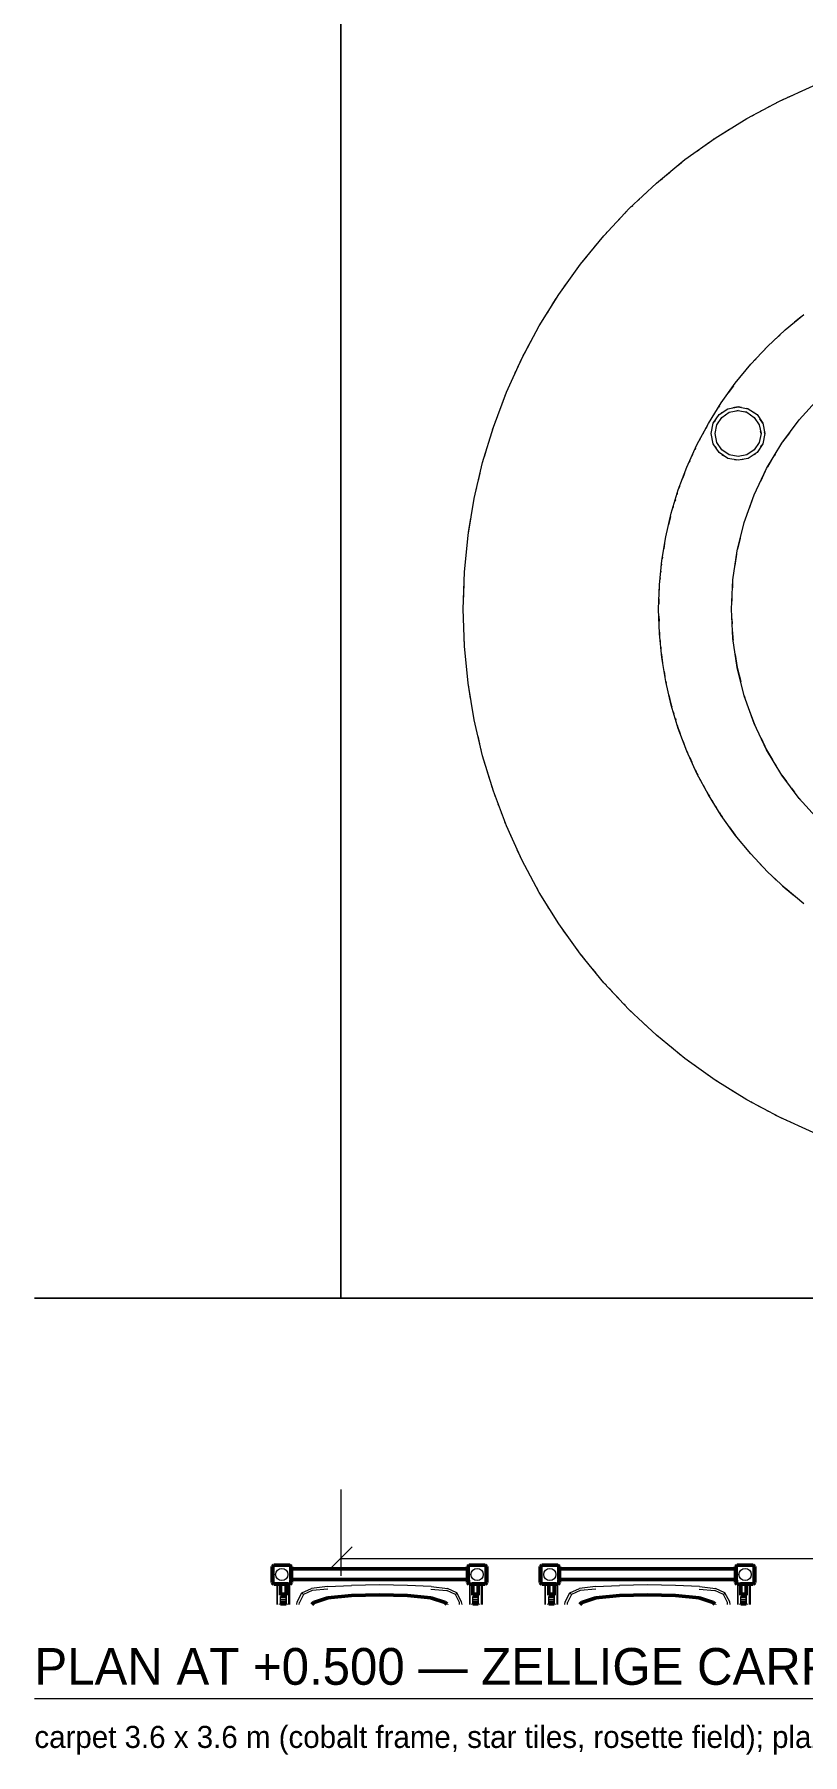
# Model space of a CAD drawing. Header units: metres. Extents: x 10 to 831, y 10 to 584.
# Drawn here: x 500 to 566.9, y 306.9 to 456.7 of the extents above; entities that cross this region are included whole.
import ezdxf

# ---------------------------------------------------------------- set-up
doc = ezdxf.new("R2010")
doc.units = ezdxf.units.M
for name, color, linetype, lineweight in [('CUT', 7, 'Continuous', 50), ('DIM', 1, 'Continuous', 13), ('TXT', 7, 'Continuous', 18), ('VIS', 8, 'Continuous', 13)]:
    doc.layers.add(name, color=color, linetype=linetype, lineweight=lineweight)

msp = doc.modelspace()

# ---------------------------------------------------------------- linework, layer by layer
at = {"layer": 'CUT'}
for p, q in [((520.7, 323.3), (520.83, 323.43)), ((520.7, 321.9), (520.7, 323.3)), ((520.83, 323.43), (522.23, 323.43)), ((522.23, 323.43), (522.37, 323.3)), ((522.37, 323.3), (522.37, 321.9)), ((522.37, 323), (522.47, 323.1)), ((522.37, 322.27), (522.37, 323)), ((522.47, 322.17), (522.37, 322.27)), ((522.47, 323.1), (537.6, 323.1)), ((537.6, 322.17), (522.47, 322.17)), ((537.6, 323.1), (537.7, 323)), ((537.7, 322.27), (537.6, 322.17)), ((537.7, 323.3), (537.83, 323.43)), ((537.7, 321.9), (537.7, 323.3)), ((537.7, 323), (537.7, 322.27)), ((537.83, 323.43), (539.23, 323.43)), ((539.23, 323.43), (539.37, 323.3)), ((539.37, 323.3), (539.37, 321.9)), ((544.03, 323.3), (544.17, 323.43)), ((544.03, 321.9), (544.03, 323.3)), ((544.17, 323.43), (545.57, 323.43)), ((545.57, 323.43), (545.7, 323.3)), ((545.7, 323.3), (545.7, 321.9)), ((545.7, 323), (545.8, 323.1)), ((545.7, 322.27), (545.7, 323)), ((545.8, 322.17), (545.7, 322.27)), ((545.8, 323.1), (560.93, 323.1)), ((560.93, 322.17), (545.8, 322.17)), ((560.93, 323.1), (561.03, 323)), ((561.03, 322.27), (560.93, 322.17)), ((561.03, 323.3), (561.17, 323.43)), ((561.03, 321.9), (561.03, 323.3)), ((561.03, 323), (561.03, 322.27)), ((561.17, 323.43), (562.57, 323.43)), ((562.57, 323.43), (562.7, 323.3)), ((562.7, 323.3), (562.7, 321.9)), ((520.83, 321.77), (520.7, 321.9)), ((522.23, 321.77), (520.83, 321.77)), ((521.43, 321.32), (521.43, 321.77)), ((521.43, 321.77), (521.9, 321.77)), ((521.43, 320.97), (521.43, 321.32)), ((521.43, 320.92), (521.43, 320.97)), ((521.43, 320.83), (521.43, 320.92)), ((521.43, 320.81), (521.43, 320.83)), ((521.9, 320.81), (521.43, 320.81)), ((521.9, 321.77), (521.9, 321.32)), ((521.9, 321.32), (521.9, 320.97)), ((521.9, 320.97), (521.9, 320.92)), ((521.9, 320.92), (521.9, 320.83)), ((521.9, 320.83), (521.9, 320.81)), ((522.37, 321.9), (522.23, 321.77)), ((525.55, 320.56), (527.6, 320.77)), ((527.6, 320.77), (530.03, 320.84)), ((530.03, 320.84), (532.47, 320.77)), ((532.47, 320.77), (534.52, 320.56)), ((537.83, 321.77), (537.7, 321.9)), ((539.23, 321.77), (537.83, 321.77)), ((538.17, 321.32), (538.17, 321.77)), ((538.17, 321.77), (538.63, 321.77)), ((538.17, 320.97), (538.17, 321.32)), ((538.17, 320.92), (538.17, 320.97)), ((538.17, 320.83), (538.17, 320.92)), ((538.17, 320.81), (538.17, 320.83)), ((538.63, 320.81), (538.17, 320.81)), ((538.63, 321.77), (538.63, 321.32)), ((538.63, 321.32), (538.63, 320.97)), ((538.63, 320.97), (538.63, 320.92)), ((538.63, 320.92), (538.63, 320.83)), ((538.63, 320.83), (538.63, 320.81)), ((539.37, 321.9), (539.23, 321.77)), ((544.17, 321.77), (544.03, 321.9)), ((545.57, 321.77), (544.17, 321.77)), ((544.77, 321.32), (544.77, 321.77)), ((544.77, 321.77), (545.23, 321.77)), ((544.77, 320.97), (544.77, 321.32)), ((544.77, 320.92), (544.77, 320.97)), ((544.77, 320.83), (544.77, 320.92)), ((544.77, 320.81), (544.77, 320.83)), ((545.23, 320.81), (544.77, 320.81)), ((545.23, 321.77), (545.23, 321.32)), ((545.23, 321.32), (545.23, 320.97)), ((545.23, 320.97), (545.23, 320.92)), ((545.23, 320.92), (545.23, 320.83)), ((545.23, 320.83), (545.23, 320.81)), ((545.7, 321.9), (545.57, 321.77)), ((548.88, 320.56), (550.93, 320.77)), ((550.93, 320.77), (553.37, 320.84)), ((553.37, 320.84), (555.8, 320.77)), ((555.8, 320.77), (557.85, 320.56)), ((561.17, 321.77), (561.03, 321.9)), ((562.57, 321.77), (561.17, 321.77)), ((561.5, 321.32), (561.5, 321.77)), ((561.5, 321.77), (561.97, 321.77)), ((561.5, 320.97), (561.5, 321.32)), ((561.5, 320.92), (561.5, 320.97)), ((561.5, 320.83), (561.5, 320.92)), ((561.5, 320.81), (561.5, 320.83)), ((561.97, 320.81), (561.5, 320.81)), ((561.97, 321.77), (561.97, 321.32)), ((561.97, 321.32), (561.97, 320.97)), ((561.97, 320.97), (561.97, 320.92)), ((561.97, 320.92), (561.97, 320.83)), ((561.97, 320.83), (561.97, 320.81)), ((562.7, 321.9), (562.57, 321.77)), ((521.43, 320.02), (521.43, 320.04)), ((521.43, 320.04), (521.9, 320.04)), ((521.43, 320), (521.43, 320.02)), ((521.9, 320.04), (521.9, 320.02)), ((521.9, 320.02), (521.9, 320)), ((524.16, 320), (524.17, 320.03)), ((524.17, 320.03), (524.31, 320.16)), ((524.31, 320.16), (525.55, 320.56)), ((534.52, 320.56), (535.76, 320.16)), ((535.76, 320.16), (535.9, 320.03)), ((535.9, 320.03), (535.91, 320)), ((538.17, 320.02), (538.17, 320.04)), ((538.17, 320.04), (538.63, 320.04)), ((538.17, 320), (538.17, 320.02)), ((538.63, 320.04), (538.63, 320.02)), ((538.63, 320.02), (538.63, 320)), ((544.77, 320.02), (544.77, 320.04)), ((544.77, 320.04), (545.23, 320.04)), ((544.77, 320), (544.77, 320.02)), ((545.23, 320.04), (545.23, 320.02)), ((545.23, 320.02), (545.23, 320)), ((547.49, 320), (547.5, 320.03)), ((547.5, 320.03), (547.64, 320.16)), ((547.64, 320.16), (548.88, 320.56)), ((557.85, 320.56), (559.09, 320.16)), ((559.09, 320.16), (559.23, 320.03)), ((559.23, 320.03), (559.24, 320)), ((561.5, 320.02), (561.5, 320.04)), ((561.5, 320.04), (561.97, 320.04)), ((561.5, 320), (561.5, 320.02)), ((561.97, 320.04), (561.97, 320.02)), ((561.97, 320.02), (561.97, 320))]:
    msp.add_line(p, q, dxfattribs=at)
at = {"layer": 'DIM'}
for p, q in [((526.67, 330), (526.67, 322.5)), ((525.67, 323), (527.67, 325)), ((526.67, 324), (646.67, 324))]:
    msp.add_line(p, q, dxfattribs=at)
at = {"layer": 'TXT'}
msp.add_line((500, 311.8), (619.6, 311.8), dxfattribs=at)
at = {"layer": 'VIS'}
for p, q in [((526.67, 466.67), (526.67, 346.67)), ((526.67, 346.67), (526.67, 466.67)), ((562, 449.39), (564.85, 450.91)), ((564.85, 450.91), (567.79, 452.24)), ((565.09, 451.02), (565.21, 451.08)), ((565.58, 451.25), (565.95, 451.41)), ((566.56, 451.69), (566.68, 451.75)), ((559.26, 447.69), (562, 449.39)), ((562.47, 449.64), (562.59, 449.71)), ((563.19, 450.02), (563.3, 450.09)), ((563.9, 450.41), (564.02, 450.47)), ((564.61, 450.79), (564.73, 450.85)), ((559.49, 447.83), (560.51, 448.47)), ((556.63, 445.81), (559.26, 447.69)), ((557.73, 446.59), (557.84, 446.67)), ((558.38, 447.06), (558.71, 447.29)), ((559.04, 447.53), (559.15, 447.61)), ((554.14, 443.76), (556.63, 445.81)), ((556.01, 445.29), (556.32, 445.55)), ((557.07, 446.12), (557.18, 446.2)), ((551.78, 441.55), (554.14, 443.76)), ((553.75, 443.39), (553.84, 443.48)), ((554.35, 443.93), (554.66, 444.18)), ((554.97, 444.44), (555.28, 444.7)), ((552.57, 442.29), (552.67, 442.38)), ((553.16, 442.84), (553.26, 442.93)), ((549.58, 439.19), (551.78, 441.55)), ((550.68, 440.37), (550.96, 440.67)), ((551.41, 441.16), (551.51, 441.26)), ((551.98, 441.73), (552.08, 441.83)), ((547.53, 436.7), (549.58, 439.19)), ((549.76, 439.39), (549.85, 439.49)), ((550.13, 439.78), (550.4, 440.08)), ((547.7, 436.91), (548.13, 437.43)), ((548.72, 438.15), (548.98, 438.47)), ((545.65, 434.07), (547.53, 436.7)), ((547.37, 436.48), (547.45, 436.59)), ((546.12, 434.73), (546.51, 435.28)), ((543.94, 431.33), (545.65, 434.07)), ((545.08, 433.16), (545.43, 433.73)), ((544.08, 431.56), (544.16, 431.68)), ((544.65, 432.48), (544.87, 432.82)), ((565.35, 430.98), (566.98, 432.32)), ((566.75, 432.13), (566.17, 431.65)), ((542.42, 428.49), (543.94, 431.33)), ((542.93, 429.44), (543.25, 430.03)), ((543.56, 430.62), (543.63, 430.74)), ((563.8, 429.53), (565.35, 430.98)), ((564.91, 430.56), (564.58, 430.25)), ((541.09, 425.55), (542.42, 428.49)), ((542.55, 428.72), (542.74, 429.08)), ((562.36, 427.99), (563.8, 429.53)), ((562.98, 428.65), (562.67, 428.32)), ((563.6, 429.31), (563.49, 429.2)), ((564.02, 429.74), (563.91, 429.63)), ((541.75, 427.02), (541.92, 427.38)), ((542.09, 427.75), (542.37, 428.36)), ((561.01, 426.35), (562.36, 427.99)), ((539.95, 422.52), (541.09, 425.55)), ((541.53, 426.53), (541.59, 426.65)), ((559.78, 424.63), (561.01, 426.35)), ((560.84, 426.1), (560.4, 425.49)), ((540.71, 424.54), (540.76, 424.66)), ((540.99, 425.29), (541.04, 425.42)), ((558.67, 422.83), (559.78, 424.63)), ((559.62, 424.37), (559.54, 424.25)), ((559.6, 423.61), (560.35, 424.12)), ((560.35, 424.12), (561.25, 424.29)), ((560.48, 423.81), (561.25, 423.96)), ((561.25, 424.29), (560.8, 424.2)), ((561.25, 423.96), (561.05, 423.92)), ((561.54, 424.23), (561.25, 424.29)), ((561.25, 424.29), (562.14, 424.12)), ((561.25, 423.96), (562.01, 423.81)), ((562.14, 424.12), (561.99, 424.15)), ((562.14, 424.12), (562.9, 423.61)), ((566.57, 423.16), (568.28, 425.05)), ((539.01, 419.44), (539.95, 422.52)), ((540.14, 423.03), (540.19, 423.15)), ((540.43, 423.78), (540.47, 423.91)), ((557.67, 420.97), (558.67, 422.83)), ((558.52, 422.57), (558.45, 422.43)), ((558.98, 423.35), (558.9, 423.22)), ((558.91, 421.96), (559.09, 422.85)), ((559.09, 422.85), (559.6, 423.61)), ((559.26, 423.11), (559.17, 422.98)), ((559.3, 423.86), (559.22, 423.73)), ((559.25, 421.96), (559.4, 422.73)), ((559.4, 422.73), (559.83, 423.37)), ((559.85, 423.78), (559.72, 423.69)), ((559.83, 423.37), (560.48, 423.81)), ((562.01, 423.81), (561.82, 423.85)), ((562.01, 423.81), (562.66, 423.37)), ((562.64, 423.78), (562.52, 423.86)), ((562.66, 423.37), (563.09, 422.73)), ((562.9, 423.61), (563.4, 422.85)), ((563.09, 422.73), (562.99, 422.89)), ((563.09, 422.73), (563.25, 421.96)), ((563.4, 422.85), (563.15, 423.23)), ((563.4, 422.85), (563.58, 421.96)), ((565.05, 421.11), (566.57, 423.16)), ((539.64, 421.49), (539.68, 421.62)), ((539.87, 422.27), (539.91, 422.4)), ((556.79, 419.04), (557.67, 420.97)), ((557.95, 421.5), (557.88, 421.37)), ((558.24, 422.03), (558.17, 421.9)), ((559.09, 421.07), (558.91, 421.96)), ((559.6, 420.31), (559.09, 421.07)), ((559.4, 421.19), (559.25, 421.96)), ((559.83, 420.55), (559.4, 421.19)), ((563.09, 421.19), (562.66, 420.55)), ((563.4, 421.07), (562.9, 420.31)), ((563.25, 421.96), (563.09, 421.19)), ((563.25, 421.96), (563.21, 422.15)), ((563.23, 420.81), (563.32, 420.94)), ((563.58, 421.96), (563.4, 421.07)), ((563.58, 421.96), (563.55, 422.11)), ((563.74, 418.92), (565.05, 421.11)), ((565.72, 422.02), (565.13, 421.23)), ((538.28, 416.29), (539.01, 419.44)), ((539.17, 419.95), (539.29, 420.34)), ((539.4, 420.72), (539.44, 420.85)), ((557.04, 419.59), (556.98, 419.45)), ((557.29, 420.14), (557.23, 420)), ((557.54, 420.69), (557.48, 420.55)), ((559.26, 420.81), (559.34, 420.69)), ((560.35, 419.8), (559.6, 420.31)), ((560.48, 420.11), (559.83, 420.55)), ((559.85, 420.14), (559.97, 420.06)), ((561.25, 419.63), (560.35, 419.8)), ((561.25, 419.96), (560.48, 420.11)), ((560.95, 419.69), (561.1, 419.66)), ((562.01, 420.11), (561.25, 419.96)), ((562.14, 419.8), (561.25, 419.63)), ((561.54, 419.69), (561.69, 419.72)), ((562.66, 420.55), (562.01, 420.11)), ((562.9, 420.31), (562.14, 419.8)), ((562.64, 420.14), (562.77, 420.23)), ((564.17, 419.65), (563.81, 419.04)), ((564.47, 420.14), (564.39, 420.02)), ((538.65, 417.86), (538.8, 418.52)), ((538.89, 418.91), (538.92, 419.04)), ((556.05, 417.06), (556.79, 419.04)), ((556.58, 418.47), (556.42, 418.05)), ((562.65, 416.62), (563.74, 418.92)), ((563.62, 418.67), (563.19, 417.77)), ((538.34, 416.55), (538.37, 416.68)), ((538.46, 417.08), (538.5, 417.21)), ((555.43, 415.04), (556.05, 417.06)), ((555.96, 416.77), (555.92, 416.63)), ((556.16, 417.34), (556.1, 417.2)), ((561.79, 414.21), (562.65, 416.62)), ((537.76, 413.11), (538.28, 416.29)), ((554.95, 412.97), (555.43, 415.04)), ((555.61, 415.61), (555.57, 415.47)), ((555.79, 416.19), (555.74, 416.05)), ((562.55, 416.35), (562.22, 415.42)), ((537.8, 413.37), (538, 414.57)), ((555.37, 414.74), (555.19, 414)), ((561.17, 411.74), (561.79, 414.21)), ((537.44, 409.89), (537.76, 413.11)), ((554.61, 410.89), (554.95, 412.97)), ((554.86, 412.38), (554.78, 411.93)), ((561.44, 412.84), (561.2, 411.88)), ((554.4, 408.78), (554.61, 410.89)), ((554.58, 410.59), (554.57, 410.44)), ((554.66, 411.19), (554.63, 411.04)), ((560.79, 409.22), (561.17, 411.74)), ((561.12, 411.46), (560.98, 410.48)), ((537.33, 406.67), (537.44, 409.89)), ((537.43, 409.62), (537.43, 409.76)), ((554.46, 409.38), (554.45, 409.23)), ((554.52, 409.98), (554.51, 409.83)), ((560.67, 406.67), (560.79, 409.22)), ((537.36, 407.47), (537.37, 407.88)), ((537.39, 408.28), (537.4, 408.68)), ((554.33, 406.67), (554.4, 408.78)), ((554.36, 407.57), (554.35, 407.12)), ((554.39, 408.48), (554.39, 408.33)), ((560.72, 407.8), (560.7, 407.37)), ((560.78, 408.93), (560.76, 408.51)), ((537.44, 403.44), (537.33, 406.67)), ((537.36, 405.86), (537.36, 405.99)), ((554.4, 404.55), (554.33, 406.67)), ((554.35, 406.06), (554.37, 405.61)), ((560.79, 404.12), (560.67, 406.67)), ((537.39, 404.78), (537.38, 405.19)), ((554.39, 404.85), (554.4, 404.55)), ((554.4, 404.55), (554.42, 404.4)), ((554.61, 402.45), (554.4, 404.55)), ((560.71, 405.82), (560.73, 405.39)), ((560.76, 404.68), (560.79, 404.12)), ((537.43, 403.71), (537.43, 403.84)), ((537.76, 400.23), (537.44, 403.44)), ((554.46, 403.95), (554.48, 403.8)), ((554.52, 403.35), (554.54, 403.2)), ((560.79, 404.12), (560.81, 403.98)), ((561.17, 401.59), (560.79, 404.12)), ((554.58, 402.75), (554.61, 402.45)), ((554.61, 402.45), (554.68, 402)), ((554.95, 400.36), (554.61, 402.45)), ((561, 402.72), (561.17, 401.59)), ((561.17, 401.59), (561.48, 400.36)), ((561.79, 399.12), (561.17, 401.59)), ((538.28, 397.04), (537.76, 400.23)), ((537.97, 398.9), (537.78, 400.09)), ((554.81, 401.25), (554.88, 400.81)), ((554.95, 400.36), (554.99, 400.21)), ((555.43, 398.3), (554.95, 400.36)), ((555.23, 399.18), (555.43, 398.3)), ((561.79, 399.12), (561.83, 398.99)), ((562.65, 396.72), (561.79, 399.12)), ((539.01, 393.9), (538.28, 397.04)), ((555.43, 398.3), (555.48, 398.15)), ((556.05, 396.27), (555.43, 398.3)), ((555.61, 397.72), (555.65, 397.57)), ((555.79, 397.14), (555.83, 397)), ((562.26, 397.78), (562.65, 396.72)), ((538.34, 396.78), (538.31, 396.91)), ((538.46, 396.26), (538.43, 396.39)), ((538.77, 394.95), (538.62, 395.6)), ((555.96, 396.56), (556.05, 396.27)), ((556.05, 396.27), (556.21, 395.85)), ((556.79, 394.29), (556.05, 396.27)), ((562.65, 396.72), (562.71, 396.59)), ((563.74, 394.41), (562.65, 396.72)), ((538.89, 394.42), (538.86, 394.55)), ((556.48, 395.14), (556.63, 394.72)), ((556.79, 394.29), (556.86, 394.16)), ((557.67, 392.37), (556.79, 394.29)), ((563.25, 395.44), (563.74, 394.41)), ((563.74, 394.41), (564.25, 393.56)), ((565.05, 392.22), (563.74, 394.41)), ((539.95, 390.81), (539.01, 393.9)), ((539.25, 393.13), (539.13, 393.51)), ((539.64, 391.84), (539.44, 392.48)), ((557.04, 393.74), (557.23, 393.33)), ((557.54, 392.64), (557.67, 392.37)), ((564.47, 393.19), (564.54, 393.07)), ((539.87, 391.07), (539.83, 391.19)), ((557.67, 392.37), (557.74, 392.23)), ((558.67, 390.5), (557.67, 392.37)), ((557.95, 391.83), (558.02, 391.7)), ((558.24, 391.3), (558.31, 391.17)), ((565.05, 392.22), (565.47, 391.65)), ((566.57, 390.17), (565.05, 392.22)), ((565.89, 391.08), (566.15, 390.74)), ((541.09, 387.79), (539.95, 390.81)), ((540.14, 390.31), (540.09, 390.43)), ((540.43, 389.55), (540.38, 389.68)), ((558.52, 390.77), (558.67, 390.5)), ((558.67, 390.5), (558.75, 390.37)), ((559.78, 388.7), (558.67, 390.5)), ((558.98, 389.99), (559.06, 389.86)), ((559.3, 389.47), (559.38, 389.34)), ((566.57, 390.17), (566.66, 390.07)), ((568.28, 388.28), (566.57, 390.17)), ((540.71, 388.79), (540.66, 388.92)), ((540.99, 388.04), (540.95, 388.17)), ((559.62, 388.96), (559.78, 388.7)), ((559.78, 388.7), (559.87, 388.58)), ((561.01, 386.98), (559.78, 388.7)), ((542.42, 384.85), (541.09, 387.79)), ((541.53, 386.81), (541.48, 386.93)), ((560.49, 387.72), (561.01, 386.98)), ((561.01, 386.98), (561.11, 386.87)), ((562.36, 385.35), (561.01, 386.98)), ((541.87, 386.07), (541.81, 386.19)), ((542.31, 385.09), (542.03, 385.7)), ((562.36, 385.35), (562.67, 385.02)), ((563.8, 383.8), (562.36, 385.35)), ((543.94, 382), (542.42, 384.85)), ((542.67, 384.37), (542.61, 384.49)), ((542.93, 383.9), (542.86, 384.02)), ((543.31, 383.19), (543.12, 383.54)), ((563.18, 384.47), (563.49, 384.13)), ((563.8, 383.8), (563.91, 383.7)), ((565.35, 382.36), (563.8, 383.8)), ((543.56, 382.71), (543.5, 382.83)), ((543.82, 382.24), (543.75, 382.36)), ((545.65, 379.26), (543.94, 382)), ((564.24, 383.39), (564.58, 383.08)), ((565.13, 382.56), (565.35, 382.36)), ((565.35, 382.36), (566.17, 381.69)), ((566.98, 381.02), (565.35, 382.36)), ((544.08, 381.77), (544.01, 381.89)), ((544.79, 380.63), (544.58, 380.97)), ((545.36, 379.72), (545.01, 380.29)), ((547.53, 376.63), (545.65, 379.26)), ((546.43, 378.16), (546.04, 378.71)), ((547.37, 376.85), (547.29, 376.96)), ((549.58, 374.14), (547.53, 376.63)), ((548.04, 376.01), (547.61, 376.53)), ((548.89, 374.97), (548.64, 375.28)), ((551.78, 371.78), (549.58, 374.14)), ((549.76, 373.94), (549.67, 374.04)), ((550.31, 373.35), (550.04, 373.65)), ((550.86, 372.76), (550.59, 373.06)), ((551.41, 372.18), (551.32, 372.27)), ((554.14, 369.58), (551.78, 371.78)), ((551.98, 371.6), (551.88, 371.69)), ((553.75, 369.94), (553.06, 370.59)), ((556.63, 367.53), (554.14, 369.58)), ((554.35, 369.41), (554.24, 369.49)), ((554.97, 368.89), (554.87, 368.98)), ((555.59, 368.38), (555.28, 368.64)), ((556.22, 367.87), (555.91, 368.13)), ((559.26, 365.65), (556.63, 367.53)), ((557.07, 367.21), (556.96, 367.29)), ((557.51, 366.9), (557.4, 366.98)), ((558.16, 366.43), (557.84, 366.67)), ((558.6, 366.12), (558.49, 366.2)), ((559.04, 365.8), (558.93, 365.88)), ((562, 363.94), (559.26, 365.65)), ((559.72, 365.36), (559.37, 365.58)), ((561.31, 364.37), (560.74, 364.72)), ((564.85, 362.42), (562, 363.94)), ((562.47, 363.69), (562.36, 363.75)), ((563.19, 363.31), (563.07, 363.37)), ((563.9, 362.93), (563.78, 362.99)), ((564.61, 362.55), (564.49, 362.61)), ((567.79, 361.09), (564.85, 362.42)), ((565.09, 362.31), (564.97, 362.37)), ((565.83, 361.98), (565.46, 362.14)), ((566.56, 361.64), (566.44, 361.7)), ((500, 346.67), (526.67, 346.67)), ((526.67, 346.67), (500, 346.67)), ((526.67, 346.67), (646.67, 346.67)), ((646.67, 346.67), (526.67, 346.67)), ((526.67, 346.67), (526.67, 346.67)), ((520.7, 323.3), (520.83, 323.43)), ((520.7, 323.3), (520.83, 323.43)), ((520.83, 323.3), (520.7, 323.3)), ((520.7, 321.9), (520.7, 323.3)), ((520.7, 323.3), (520.7, 323.3)), ((520.7, 321.9), (520.7, 323.3)), ((520.83, 323.43), (520.83, 323.3)), ((520.83, 323.43), (522.23, 323.43)), ((520.83, 323.43), (520.83, 323.43)), ((520.83, 323.43), (522.23, 323.43)), ((520.83, 323.3), (520.83, 321.9)), ((522.23, 323.3), (520.83, 323.3)), ((521, 322.6), (521.04, 322.8)), ((521.04, 322.4), (521, 322.6)), ((521.04, 322.8), (521.16, 322.98)), ((521.16, 322.22), (521.04, 322.4)), ((521.16, 322.98), (521.33, 323.09)), ((521.33, 322.11), (521.16, 322.22)), ((521.33, 323.09), (521.53, 323.13)), ((521.53, 322.07), (521.33, 322.11)), ((521.53, 323.13), (521.74, 323.09)), ((521.74, 322.11), (521.53, 322.07)), ((521.74, 323.09), (521.91, 322.98)), ((521.91, 322.22), (521.74, 322.11)), ((521.91, 322.98), (522.03, 322.8)), ((522.03, 322.4), (521.91, 322.22)), ((522.03, 322.8), (522.07, 322.6)), ((522.07, 322.6), (522.03, 322.4)), ((522.2, 322.1), (522.2, 320)), ((522.2, 322.1), (522.34, 322.1)), ((522.2, 322.1), (522.2, 322.1)), ((522.23, 323.43), (522.37, 323.3)), ((522.23, 323.3), (522.23, 323.43)), ((522.23, 323.43), (522.23, 323.43)), ((522.37, 323.3), (522.23, 323.43)), ((522.37, 323.3), (522.23, 323.3)), ((522.23, 322.18), (522.23, 323.3)), ((522.37, 323.3), (522.37, 322.88)), ((522.37, 323.3), (522.37, 323.3)), ((522.37, 323.3), (522.37, 321.9)), ((522.37, 323), (522.47, 323.1)), ((522.37, 323), (522.47, 323.1)), ((522.47, 323), (522.37, 323)), ((522.37, 322.27), (522.37, 323)), ((522.37, 323), (522.37, 323)), ((522.37, 322.27), (522.37, 323)), ((522.47, 322.17), (522.37, 322.27)), ((522.37, 322.27), (522.47, 322.27)), ((522.37, 322.27), (522.37, 322.27)), ((522.47, 322.17), (522.37, 322.27)), ((522.37, 322.2), (522.47, 322.1)), ((522.37, 322.2), (522.37, 322.2)), ((522.37, 322.18), (522.37, 322.04)), ((522.47, 323.1), (522.42, 323.05)), ((522.47, 323), (522.47, 323.1)), ((522.47, 323.1), (522.47, 323.05)), ((537.6, 323.1), (522.47, 323.1)), ((522.47, 323.1), (537.6, 323.1)), ((522.47, 323.1), (522.47, 323.1)), ((522.47, 323.1), (522.47, 323)), ((522.47, 323.1), (522.47, 323.1)), ((522.47, 323.1), (537.6, 323.1)), ((522.47, 323.1), (537.6, 323.1)), ((522.47, 323), (537.6, 323)), ((522.47, 322.47), (522.47, 323)), ((522.47, 323), (522.47, 322.27)), ((537.6, 323), (522.47, 323)), ((522.47, 322.27), (522.47, 322.17)), ((522.47, 322.27), (537.6, 322.27)), ((537.6, 322.17), (522.47, 322.17)), ((522.47, 322.17), (522.47, 322.17)), ((537.6, 322.17), (522.47, 322.17)), ((522.47, 322.1), (522.47, 322.15)), ((522.47, 322.1), (537.6, 322.1)), ((537.7, 322.3), (537.55, 322.3)), ((537.7, 323), (537.6, 323.1)), ((537.6, 323.1), (537.6, 323)), ((537.6, 323.1), (537.7, 323)), ((537.6, 323.1), (537.6, 323.1)), ((537.6, 323.1), (537.7, 323)), ((537.6, 323), (537.6, 323.1)), ((537.6, 323.1), (537.6, 323.1)), ((537.7, 323), (537.6, 323.1)), ((537.6, 323), (537.7, 323)), ((537.6, 323), (537.6, 322.33)), ((537.7, 323), (537.6, 323)), ((537.6, 322.27), (537.6, 323)), ((537.6, 322.27), (537.7, 322.27)), ((537.7, 322.27), (537.6, 322.17)), ((537.6, 322.17), (537.6, 322.27)), ((537.7, 322.27), (537.6, 322.17)), ((537.6, 322.1), (537.7, 322.2)), ((537.6, 322.17), (537.6, 322.17)), ((537.6, 322.1), (537.6, 322.1)), ((537.7, 323), (537.65, 323)), ((537.7, 322.2), (537.65, 322.2)), ((537.7, 322.2), (537.65, 322.15)), ((537.7, 323.3), (537.83, 323.43)), ((537.7, 323.3), (537.83, 323.43)), ((537.83, 323.3), (537.7, 323.3)), ((537.7, 322.18), (537.7, 323.3)), ((537.7, 323.3), (537.7, 323.3)), ((537.7, 321.9), (537.7, 323.3)), ((537.7, 322.2), (537.7, 323)), ((537.7, 323), (537.7, 322.2)), ((537.7, 323), (537.7, 323)), ((537.7, 323), (537.7, 323)), ((537.7, 323), (537.7, 322.27)), ((537.7, 323), (537.7, 322.27)), ((537.7, 322.9), (537.7, 322.9)), ((537.7, 322.9), (537.7, 322.3)), ((537.7, 322.3), (537.7, 322.3)), ((537.7, 322.27), (537.7, 322.27)), ((537.7, 322.2), (537.7, 322.2)), ((537.87, 322.1), (537.73, 322.1)), ((537.83, 323.43), (537.83, 323.3)), ((537.83, 323.43), (539.23, 323.43)), ((537.83, 323.43), (537.83, 323.43)), ((537.83, 323.43), (539.23, 323.43)), ((537.83, 323.3), (537.83, 322.04)), ((539.23, 323.3), (537.83, 323.3)), ((537.87, 321.83), (537.87, 322.1)), ((537.87, 322.1), (537.87, 321.7)), ((537.87, 322.1), (537.87, 322.1)), ((538, 322.6), (538.04, 322.8)), ((538.04, 322.4), (538, 322.6)), ((538.04, 322.8), (538.16, 322.98)), ((538.16, 322.22), (538.04, 322.4)), ((538.16, 322.98), (538.33, 323.09)), ((538.33, 322.11), (538.16, 322.22)), ((538.33, 323.09), (538.53, 323.13)), ((538.53, 322.07), (538.33, 322.11)), ((538.53, 323.13), (538.74, 323.09)), ((538.74, 322.11), (538.53, 322.07)), ((538.74, 323.09), (538.91, 322.98)), ((538.91, 322.22), (538.74, 322.11)), ((538.91, 322.98), (539.03, 322.8)), ((539.03, 322.4), (538.91, 322.22)), ((539.03, 322.8), (539.07, 322.6)), ((539.07, 322.6), (539.03, 322.4)), ((539.23, 323.43), (539.37, 323.3)), ((539.23, 323.3), (539.23, 323.43)), ((539.23, 323.43), (539.23, 323.43)), ((539.37, 323.3), (539.23, 323.43)), ((539.37, 323.3), (539.23, 323.3)), ((539.23, 321.9), (539.23, 323.3)), ((539.37, 323.3), (539.37, 321.9)), ((539.37, 323.3), (539.37, 323.3)), ((539.37, 323.3), (539.37, 321.9)), ((544.03, 323.3), (544.17, 323.43)), ((544.03, 323.3), (544.17, 323.43)), ((544.17, 323.3), (544.03, 323.3)), ((544.03, 321.9), (544.03, 323.3)), ((544.03, 323.3), (544.03, 323.3)), ((544.03, 321.9), (544.03, 323.3)), ((544.17, 323.43), (544.17, 323.3)), ((544.17, 323.43), (545.57, 323.43)), ((544.17, 323.43), (544.17, 323.43)), ((544.17, 323.43), (545.57, 323.43)), ((544.17, 323.3), (544.17, 321.9)), ((545.57, 323.3), (544.17, 323.3)), ((544.33, 322.6), (544.37, 322.8)), ((544.37, 322.4), (544.33, 322.6)), ((544.37, 322.8), (544.49, 322.98)), ((544.49, 322.22), (544.37, 322.4)), ((544.49, 322.98), (544.66, 323.09)), ((544.66, 322.11), (544.49, 322.22)), ((544.66, 323.09), (544.87, 323.13)), ((544.87, 322.07), (544.66, 322.11)), ((544.87, 323.13), (545.07, 323.09)), ((545.07, 322.11), (544.87, 322.07)), ((545.07, 323.09), (545.24, 322.98)), ((545.24, 322.22), (545.07, 322.11)), ((545.24, 322.98), (545.36, 322.8)), ((545.36, 322.4), (545.24, 322.22)), ((545.36, 322.8), (545.4, 322.6)), ((545.4, 322.6), (545.36, 322.4)), ((545.53, 322.1), (545.53, 320)), ((545.53, 322.1), (545.67, 322.1)), ((545.53, 322.1), (545.53, 322.1)), ((545.57, 323.43), (545.7, 323.3)), ((545.57, 323.3), (545.57, 323.43)), ((545.57, 323.43), (545.57, 323.43)), ((545.7, 323.3), (545.57, 323.43)), ((545.7, 323.3), (545.57, 323.3)), ((545.57, 322.18), (545.57, 323.3)), ((545.7, 323.3), (545.7, 322.88)), ((545.7, 323.3), (545.7, 323.3)), ((545.7, 323.3), (545.7, 321.9)), ((545.7, 323), (545.8, 323.1)), ((545.7, 323), (545.8, 323.1)), ((545.8, 323), (545.7, 323)), ((545.7, 322.27), (545.7, 323)), ((545.7, 323), (545.7, 323)), ((545.7, 322.27), (545.7, 323)), ((545.8, 322.17), (545.7, 322.27)), ((545.7, 322.27), (545.8, 322.27)), ((545.7, 322.27), (545.7, 322.27)), ((545.8, 322.17), (545.7, 322.27)), ((545.7, 322.2), (545.8, 322.1)), ((545.7, 322.2), (545.7, 322.2)), ((545.7, 322.18), (545.7, 322.04)), ((545.8, 323.1), (545.75, 323.05)), ((545.8, 323), (545.8, 323.1)), ((545.8, 323.1), (545.8, 323.05)), ((560.93, 323.1), (545.8, 323.1)), ((545.8, 323.1), (560.93, 323.1)), ((545.8, 323.1), (545.8, 323.1)), ((545.8, 323.1), (545.8, 323)), ((545.8, 323.1), (545.8, 323.1)), ((545.8, 323.1), (560.93, 323.1)), ((545.8, 323.1), (560.93, 323.1)), ((545.8, 323), (560.93, 323)), ((545.8, 322.47), (545.8, 323)), ((545.8, 323), (545.8, 322.27)), ((560.93, 323), (545.8, 323)), ((545.8, 322.27), (545.8, 322.17)), ((545.8, 322.27), (560.93, 322.27)), ((560.93, 322.17), (545.8, 322.17)), ((545.8, 322.17), (545.8, 322.17)), ((560.93, 322.17), (545.8, 322.17)), ((545.8, 322.1), (545.8, 322.15)), ((545.8, 322.1), (560.93, 322.1)), ((561.03, 322.3), (560.89, 322.3)), ((561.03, 323), (560.93, 323.1)), ((560.93, 323.1), (560.93, 323)), ((560.93, 323.1), (561.03, 323)), ((560.93, 323.1), (560.93, 323.1)), ((560.93, 323.1), (561.03, 323)), ((560.93, 323), (560.93, 323.1)), ((560.93, 323.1), (560.93, 323.1)), ((561.03, 323), (560.93, 323.1)), ((560.93, 323), (561.03, 323)), ((560.93, 323), (560.93, 322.33)), ((561.03, 323), (560.93, 323)), ((560.93, 322.27), (560.93, 323)), ((560.93, 322.27), (561.03, 322.27)), ((561.03, 322.27), (560.93, 322.17)), ((560.93, 322.17), (560.93, 322.27)), ((561.03, 322.27), (560.93, 322.17)), ((560.93, 322.1), (561.03, 322.2)), ((560.93, 322.17), (560.93, 322.17)), ((560.93, 322.1), (560.93, 322.1)), ((561.03, 323), (560.98, 323)), ((561.03, 322.2), (560.98, 322.2)), ((561.03, 322.2), (560.98, 322.15)), ((561.03, 323.3), (561.17, 323.43)), ((561.03, 323.3), (561.17, 323.43)), ((561.17, 323.3), (561.03, 323.3)), ((561.03, 322.18), (561.03, 323.3)), ((561.03, 323.3), (561.03, 323.3)), ((561.03, 321.9), (561.03, 323.3)), ((561.03, 322.2), (561.03, 323)), ((561.03, 323), (561.03, 322.2)), ((561.03, 323), (561.03, 323)), ((561.03, 323), (561.03, 323)), ((561.03, 323), (561.03, 322.27)), ((561.03, 323), (561.03, 322.27)), ((561.03, 322.9), (561.03, 322.9)), ((561.03, 322.9), (561.03, 322.3)), ((561.03, 322.3), (561.03, 322.3)), ((561.03, 322.27), (561.03, 322.27)), ((561.03, 322.2), (561.03, 322.2)), ((561.2, 322.1), (561.06, 322.1)), ((561.17, 323.43), (561.17, 323.3)), ((561.17, 323.43), (562.57, 323.43)), ((561.17, 323.43), (561.17, 323.43)), ((561.17, 323.43), (562.57, 323.43)), ((561.17, 323.3), (561.17, 322.04)), ((562.57, 323.3), (561.17, 323.3)), ((561.2, 321.83), (561.2, 322.1)), ((561.2, 322.1), (561.2, 321.7)), ((561.2, 322.1), (561.2, 322.1)), ((561.33, 322.6), (561.37, 322.8)), ((561.37, 322.4), (561.33, 322.6)), ((561.37, 322.8), (561.49, 322.98)), ((561.49, 322.22), (561.37, 322.4)), ((561.49, 322.98), (561.66, 323.09)), ((561.66, 322.11), (561.49, 322.22)), ((561.66, 323.09), (561.87, 323.13)), ((561.87, 322.07), (561.66, 322.11)), ((561.87, 323.13), (562.07, 323.09)), ((562.07, 322.11), (561.87, 322.07)), ((562.07, 323.09), (562.24, 322.98)), ((562.24, 322.22), (562.07, 322.11)), ((562.24, 322.98), (562.36, 322.8)), ((562.36, 322.4), (562.24, 322.22)), ((562.36, 322.8), (562.4, 322.6)), ((562.4, 322.6), (562.36, 322.4)), ((562.57, 323.43), (562.7, 323.3)), ((562.57, 323.3), (562.57, 323.43)), ((562.57, 323.43), (562.57, 323.43)), ((562.7, 323.3), (562.57, 323.43)), ((562.7, 323.3), (562.57, 323.3)), ((562.57, 321.9), (562.57, 323.3)), ((562.7, 323.3), (562.7, 321.9)), ((562.7, 323.3), (562.7, 323.3)), ((562.7, 323.3), (562.7, 321.9)), ((520.83, 321.77), (520.7, 321.9)), ((520.7, 321.9), (520.83, 321.9)), ((520.7, 321.9), (520.7, 321.9)), ((520.83, 321.77), (520.7, 321.9)), ((520.83, 321.9), (520.83, 321.77)), ((520.83, 321.9), (522.09, 321.9)), ((521.95, 321.77), (520.83, 321.77)), ((520.83, 321.77), (520.83, 321.77)), ((522.23, 321.77), (520.83, 321.77)), ((521.17, 321.77), (521.1, 321.7)), ((521.1, 321.7), (521.17, 321.7)), ((521.1, 321.7), (521.1, 320)), ((521.2, 321.77), (521.15, 321.72)), ((521.17, 321.7), (521.17, 321.77)), ((521.17, 321.77), (521.17, 321.73)), ((521.17, 321.77), (521.17, 321.77)), ((521.17, 321.77), (522.13, 321.77)), ((522.13, 321.77), (521.17, 321.77)), ((521.17, 321.7), (522.13, 321.7)), ((521.17, 320), (521.17, 321.7)), ((521.2, 321.77), (521.2, 321.72)), ((521.2, 321.77), (521.2, 321.77)), ((522.1, 321.77), (521.2, 321.77)), ((521.2, 321.77), (522.1, 321.77)), ((521.43, 321.77), (521.43, 321.62)), ((521.43, 321.77), (521.43, 321.77)), ((521.97, 321.77), (521.43, 321.77)), ((521.43, 321.77), (521.43, 321.77)), ((521.43, 321.77), (521.43, 321.09)), ((521.43, 321.77), (521.9, 321.77)), ((521.43, 321.77), (521.9, 321.77)), ((521.43, 321.77), (521.43, 321.32)), ((521.43, 320.97), (521.43, 321.32)), ((521.43, 320.97), (521.43, 320.81)), ((521.9, 320.97), (521.43, 320.97)), ((521.43, 320.92), (521.43, 320.97)), ((521.43, 320.92), (521.43, 320.83)), ((521.43, 320.81), (521.43, 320.83)), ((521.9, 320.81), (521.43, 320.81)), ((521.43, 320.81), (521.43, 320.81)), ((521.43, 320.81), (521.9, 320.81)), ((521.43, 320.58), (521.43, 320.7)), ((521.43, 320.42), (521.43, 320.58)), ((521.9, 320.58), (521.43, 320.58)), ((521.9, 320.81), (521.67, 320.81)), ((521.9, 320.81), (521.67, 320.81)), ((521.9, 320), (521.9, 321.77)), ((521.9, 321.77), (521.9, 321.77)), ((521.9, 321.32), (521.9, 321.77)), ((521.9, 321.32), (521.9, 320.97)), ((521.9, 320.97), (521.9, 320.81)), ((521.9, 320.81), (521.9, 320.97)), ((521.9, 320.92), (521.9, 320.97)), ((521.9, 320.83), (521.9, 320.92)), ((521.9, 320.81), (521.9, 320.83)), ((521.9, 320.81), (521.9, 320.81)), ((521.9, 320.81), (521.9, 320.58)), ((521.9, 320.81), (521.9, 320.81)), ((521.9, 320.58), (521.9, 320.42)), ((521.97, 321.77), (521.97, 321.77)), ((522.2, 321.67), (522.1, 321.77)), ((522.1, 321.77), (522.1, 321.72)), ((522.1, 321.77), (522.15, 321.72)), ((522.1, 321.77), (522.1, 321.77)), ((522.2, 321.7), (522.13, 321.77)), ((522.13, 321.77), (522.13, 321.7)), ((522.13, 321.77), (522.2, 321.7)), ((522.13, 321.77), (522.13, 321.77)), ((522.13, 321.7), (522.2, 321.7)), ((522.13, 321.7), (522.13, 320)), ((522.2, 321.7), (522.17, 321.7)), ((522.2, 321.7), (522.2, 321.7)), ((522.2, 320), (522.2, 321.7)), ((522.2, 321.7), (522.2, 320)), ((522.2, 321.67), (522.2, 321.67)), ((522.2, 320), (522.2, 321.67)), ((522.37, 321.9), (522.23, 321.77)), ((522.23, 321.77), (522.23, 321.77)), ((522.37, 321.9), (522.37, 321.9)), ((522.88, 320.22), (523.29, 321)), ((523.41, 320.87), (523.07, 320.16)), ((523.29, 321), (524.11, 321.39)), ((523.29, 321), (523.3, 320.99)), ((523.33, 320.95), (523.3, 320.99)), ((523.33, 320.95), (523.41, 320.87)), ((524.17, 321.2), (523.41, 320.87)), ((525.52, 321.57), (524.11, 321.39)), ((525.54, 321.32), (524.17, 321.2)), ((525.52, 321.57), (527.59, 321.66)), ((525.55, 320.56), (527.6, 320.77)), ((530.03, 321.69), (527.59, 321.66)), ((527.6, 320.77), (530.03, 320.84)), ((532.48, 321.66), (530.03, 321.69)), ((530.03, 320.84), (532.47, 320.77)), ((532.47, 320.77), (534.52, 320.56)), ((534.55, 321.57), (532.48, 321.66)), ((534.52, 321.32), (535.89, 321.2)), ((534.55, 321.57), (535.96, 321.39)), ((536.65, 320.87), (535.89, 321.2)), ((536.78, 321), (535.96, 321.39)), ((536.73, 320.95), (536.65, 320.87)), ((537, 320.16), (536.65, 320.87)), ((536.73, 320.95), (536.77, 320.99)), ((536.77, 320.99), (536.78, 321)), ((536.78, 321), (536.77, 320.99)), ((537.19, 320.22), (536.78, 321)), ((537.7, 321.9), (537.7, 321.9)), ((537.83, 321.77), (537.7, 321.9)), ((537.83, 321.77), (537.83, 321.77)), ((539.23, 321.77), (537.83, 321.77)), ((537.93, 321.77), (537.87, 321.7)), ((537.87, 321.7), (537.93, 321.7)), ((537.87, 321.7), (537.87, 320)), ((537.97, 321.77), (537.92, 321.72)), ((537.93, 321.77), (537.93, 321.73)), ((537.93, 321.7), (537.93, 321.77)), ((537.93, 321.77), (538.9, 321.77)), ((538.9, 321.77), (537.93, 321.77)), ((537.93, 321.77), (537.93, 321.77)), ((537.93, 321.7), (538.9, 321.7)), ((537.93, 320), (537.93, 321.7)), ((539.23, 321.77), (537.97, 321.77)), ((537.97, 321.77), (537.97, 321.72)), ((537.97, 321.77), (537.97, 321.77)), ((537.97, 321.77), (538.87, 321.77)), ((538.87, 321.77), (537.97, 321.77)), ((538.1, 321.77), (538.1, 321.62)), ((538.1, 321.77), (538.1, 321.77)), ((538.63, 321.77), (538.1, 321.77)), ((538.11, 321.9), (539.23, 321.9)), ((538.17, 321.77), (538.17, 321.77)), ((538.17, 321.77), (538.17, 321.09)), ((538.17, 321.77), (538.63, 321.77)), ((538.17, 321.77), (538.17, 321.32)), ((538.17, 321.77), (538.63, 321.77)), ((538.17, 320.97), (538.17, 321.32)), ((538.17, 320.97), (538.17, 320.81)), ((538.63, 320.97), (538.17, 320.97)), ((538.17, 320.92), (538.17, 320.97)), ((538.17, 320.92), (538.17, 320.83)), ((538.17, 320.81), (538.17, 320.83)), ((538.63, 320.81), (538.17, 320.81)), ((538.17, 320.81), (538.17, 320.81)), ((538.17, 320.81), (538.63, 320.81)), ((538.17, 320.58), (538.17, 320.7)), ((538.17, 320.42), (538.17, 320.58)), ((538.63, 320.58), (538.17, 320.58)), ((538.63, 320.81), (538.4, 320.81)), ((538.63, 320.81), (538.4, 320.81)), ((538.63, 321.77), (538.63, 321.77)), ((538.63, 320), (538.63, 321.77)), ((538.63, 321.77), (538.63, 321.77)), ((538.63, 321.32), (538.63, 321.77)), ((538.63, 321.32), (538.63, 320.97)), ((538.63, 320.97), (538.63, 320.81)), ((538.63, 320.81), (538.63, 320.97)), ((538.63, 320.92), (538.63, 320.97)), ((538.63, 320.83), (538.63, 320.92)), ((538.63, 320.81), (538.63, 320.83)), ((538.63, 320.81), (538.63, 320.81)), ((538.63, 320.81), (538.63, 320.58)), ((538.63, 320.81), (538.63, 320.81)), ((538.63, 320.58), (538.63, 320.42)), ((538.97, 321.67), (538.87, 321.77)), ((538.87, 321.77), (538.87, 321.72)), ((538.87, 321.77), (538.97, 321.67)), ((538.87, 321.77), (538.87, 321.77)), ((538.9, 321.77), (538.97, 321.7)), ((538.97, 321.7), (538.9, 321.77)), ((538.9, 321.77), (538.9, 321.7)), ((538.9, 321.77), (538.9, 321.77)), ((538.9, 321.7), (538.97, 321.7)), ((538.9, 321.7), (538.9, 320)), ((538.97, 321.67), (538.92, 321.67)), ((538.97, 321.7), (538.93, 321.7)), ((538.97, 321.7), (538.97, 320)), ((538.97, 320), (538.97, 321.7)), ((538.97, 321.7), (538.97, 321.7)), ((538.97, 321.67), (538.97, 320)), ((538.97, 321.67), (538.97, 321.67)), ((538.97, 320), (538.97, 321.67)), ((539.23, 321.9), (539.37, 321.9)), ((539.37, 321.9), (539.23, 321.77)), ((539.23, 321.77), (539.23, 321.9)), ((539.37, 321.9), (539.23, 321.77)), ((539.23, 321.77), (539.23, 321.77)), ((539.37, 321.9), (539.37, 321.9)), ((544.17, 321.77), (544.03, 321.9)), ((544.03, 321.9), (544.17, 321.9)), ((544.03, 321.9), (544.03, 321.9)), ((544.17, 321.77), (544.03, 321.9)), ((544.17, 321.9), (544.17, 321.77)), ((544.17, 321.9), (545.43, 321.9)), ((545.29, 321.77), (544.17, 321.77)), ((544.17, 321.77), (544.17, 321.77)), ((545.57, 321.77), (544.17, 321.77)), ((544.5, 321.77), (544.43, 321.7)), ((544.43, 321.7), (544.5, 321.7)), ((544.43, 321.7), (544.43, 320)), ((544.53, 321.77), (544.48, 321.72)), ((544.5, 321.7), (544.5, 321.77)), ((544.5, 321.77), (544.5, 321.73)), ((544.5, 321.77), (544.5, 321.77)), ((544.5, 321.77), (545.47, 321.77)), ((545.47, 321.77), (544.5, 321.77)), ((544.5, 321.7), (545.47, 321.7)), ((544.5, 320), (544.5, 321.7)), ((544.53, 321.77), (544.53, 321.72)), ((544.53, 321.77), (544.53, 321.77)), ((545.43, 321.77), (544.53, 321.77)), ((544.53, 321.77), (545.43, 321.77)), ((544.77, 321.77), (544.77, 321.62)), ((544.77, 321.77), (544.77, 321.77)), ((545.3, 321.77), (544.77, 321.77)), ((544.77, 321.77), (544.77, 321.77)), ((544.77, 321.77), (544.77, 321.09)), ((544.77, 321.77), (545.23, 321.77)), ((544.77, 321.77), (545.23, 321.77)), ((544.77, 321.77), (544.77, 321.32)), ((544.77, 320.97), (544.77, 321.32)), ((544.77, 320.97), (544.77, 320.81)), ((545.23, 320.97), (544.77, 320.97)), ((544.77, 320.92), (544.77, 320.97)), ((544.77, 320.92), (544.77, 320.83)), ((544.77, 320.81), (544.77, 320.83)), ((545.23, 320.81), (544.77, 320.81)), ((544.77, 320.81), (544.77, 320.81)), ((544.77, 320.81), (545.23, 320.81)), ((544.77, 320.58), (544.77, 320.7)), ((544.77, 320.42), (544.77, 320.58)), ((545.23, 320.58), (544.77, 320.58)), ((545.23, 320.81), (545, 320.81)), ((545.23, 320.81), (545, 320.81)), ((545.23, 320), (545.23, 321.77)), ((545.23, 321.77), (545.23, 321.77)), ((545.23, 321.32), (545.23, 321.77)), ((545.23, 321.32), (545.23, 320.97)), ((545.23, 320.97), (545.23, 320.81)), ((545.23, 320.81), (545.23, 320.97)), ((545.23, 320.92), (545.23, 320.97)), ((545.23, 320.83), (545.23, 320.92)), ((545.23, 320.81), (545.23, 320.83)), ((545.23, 320.81), (545.23, 320.81)), ((545.23, 320.81), (545.23, 320.58)), ((545.23, 320.81), (545.23, 320.81)), ((545.23, 320.58), (545.23, 320.42)), ((545.3, 321.77), (545.3, 321.77)), ((545.53, 321.67), (545.43, 321.77)), ((545.43, 321.77), (545.43, 321.72)), ((545.43, 321.77), (545.48, 321.72)), ((545.43, 321.77), (545.43, 321.77)), ((545.53, 321.7), (545.47, 321.77)), ((545.47, 321.77), (545.47, 321.7)), ((545.47, 321.77), (545.53, 321.7)), ((545.47, 321.77), (545.47, 321.77)), ((545.47, 321.7), (545.53, 321.7)), ((545.47, 321.7), (545.47, 320)), ((545.53, 321.7), (545.5, 321.7)), ((545.53, 321.7), (545.53, 321.7)), ((545.53, 320), (545.53, 321.7)), ((545.53, 321.7), (545.53, 320)), ((545.53, 321.67), (545.53, 321.67)), ((545.53, 320), (545.53, 321.67)), ((545.7, 321.9), (545.57, 321.77)), ((545.57, 321.77), (545.57, 321.77)), ((545.7, 321.9), (545.7, 321.9)), ((546.21, 320.22), (546.62, 321)), ((546.75, 320.87), (546.4, 320.16)), ((546.62, 321), (547.44, 321.39)), ((546.62, 321), (546.63, 320.99)), ((546.67, 320.95), (546.63, 320.99)), ((546.67, 320.95), (546.75, 320.87)), ((547.5, 321.2), (546.75, 320.87)), ((548.85, 321.57), (547.44, 321.39)), ((548.88, 321.32), (547.5, 321.2)), ((548.85, 321.57), (550.92, 321.66)), ((548.88, 320.56), (550.93, 320.77)), ((553.37, 321.69), (550.92, 321.66)), ((550.93, 320.77), (553.37, 320.84)), ((555.81, 321.66), (553.37, 321.69)), ((553.37, 320.84), (555.8, 320.77)), ((555.8, 320.77), (557.85, 320.56)), ((557.88, 321.57), (555.81, 321.66)), ((557.86, 321.32), (559.23, 321.2)), ((557.88, 321.57), (559.29, 321.39)), ((559.99, 320.87), (559.23, 321.2)), ((560.11, 321), (559.29, 321.39)), ((560.07, 320.95), (559.99, 320.87)), ((560.33, 320.16), (559.99, 320.87)), ((560.07, 320.95), (560.1, 320.99)), ((560.1, 320.99), (560.11, 321)), ((560.52, 320.22), (560.11, 321)), ((560.11, 321), (560.11, 320.99)), ((561.03, 321.9), (561.03, 321.9)), ((561.17, 321.77), (561.03, 321.9)), ((561.17, 321.77), (561.17, 321.77)), ((562.57, 321.77), (561.17, 321.77)), ((561.27, 321.77), (561.2, 321.7)), ((561.2, 321.7), (561.27, 321.7)), ((561.2, 321.7), (561.2, 320)), ((561.3, 321.77), (561.25, 321.72)), ((561.27, 321.77), (561.27, 321.73)), ((561.27, 321.7), (561.27, 321.77)), ((561.27, 321.77), (562.23, 321.77)), ((562.23, 321.77), (561.27, 321.77)), ((561.27, 321.77), (561.27, 321.77)), ((561.27, 321.7), (562.23, 321.7)), ((561.27, 320), (561.27, 321.7)), ((561.3, 321.77), (561.3, 321.72)), ((561.3, 321.77), (561.3, 321.77)), ((561.3, 321.77), (562.2, 321.77)), ((562.2, 321.77), (561.3, 321.77)), ((562.57, 321.77), (561.31, 321.77)), ((561.43, 321.77), (561.43, 321.62)), ((561.43, 321.77), (561.43, 321.77)), ((561.97, 321.77), (561.43, 321.77)), ((561.45, 321.9), (562.57, 321.9)), ((561.5, 321.77), (561.5, 321.77)), ((561.5, 321.77), (561.5, 321.09)), ((561.5, 321.77), (561.97, 321.77)), ((561.5, 321.77), (561.5, 321.32)), ((561.5, 321.77), (561.97, 321.77)), ((561.5, 320.97), (561.5, 321.32)), ((561.5, 320.97), (561.5, 320.81)), ((561.97, 320.97), (561.5, 320.97)), ((561.5, 320.92), (561.5, 320.97)), ((561.5, 320.92), (561.5, 320.83)), ((561.5, 320.81), (561.5, 320.83)), ((561.97, 320.81), (561.5, 320.81)), ((561.5, 320.81), (561.5, 320.81)), ((561.5, 320.81), (561.97, 320.81)), ((561.5, 320.58), (561.5, 320.7)), ((561.5, 320.42), (561.5, 320.58)), ((561.97, 320.58), (561.5, 320.58)), ((561.97, 320.81), (561.73, 320.81)), ((561.97, 320.81), (561.73, 320.81)), ((561.97, 321.77), (561.97, 321.77)), ((561.97, 320), (561.97, 321.77)), ((561.97, 321.77), (561.97, 321.77)), ((561.97, 321.32), (561.97, 321.77)), ((561.97, 321.32), (561.97, 320.97)), ((561.97, 320.97), (561.97, 320.81)), ((561.97, 320.81), (561.97, 320.97)), ((561.97, 320.92), (561.97, 320.97)), ((561.97, 320.83), (561.97, 320.92)), ((561.97, 320.81), (561.97, 320.83)), ((561.97, 320.81), (561.97, 320.81)), ((561.97, 320.81), (561.97, 320.58)), ((561.97, 320.81), (561.97, 320.81)), ((561.97, 320.58), (561.97, 320.42)), ((562.3, 321.67), (562.2, 321.77)), ((562.2, 321.77), (562.2, 321.72)), ((562.2, 321.77), (562.3, 321.67)), ((562.2, 321.77), (562.2, 321.77)), ((562.23, 321.77), (562.3, 321.7)), ((562.3, 321.7), (562.23, 321.77)), ((562.23, 321.77), (562.23, 321.7)), ((562.23, 321.77), (562.23, 321.77)), ((562.23, 321.7), (562.3, 321.7)), ((562.23, 321.7), (562.23, 320)), ((562.3, 321.67), (562.25, 321.67)), ((562.3, 321.7), (562.27, 321.7)), ((562.3, 321.7), (562.3, 320)), ((562.3, 320), (562.3, 321.7)), ((562.3, 321.7), (562.3, 321.7)), ((562.3, 321.67), (562.3, 320)), ((562.3, 321.67), (562.3, 321.67)), ((562.3, 320), (562.3, 321.67)), ((562.57, 321.9), (562.7, 321.9)), ((562.7, 321.9), (562.57, 321.77)), ((562.57, 321.77), (562.57, 321.9)), ((562.7, 321.9), (562.57, 321.77)), ((562.57, 321.77), (562.57, 321.77)), ((562.7, 321.9), (562.7, 321.9)), ((521.43, 320.26), (521.43, 320.42)), ((521.43, 320.42), (521.9, 320.42)), ((521.43, 320.04), (521.43, 320.26)), ((521.9, 320.26), (521.43, 320.26)), ((521.43, 320), (521.43, 320.04)), ((521.43, 320.04), (521.43, 320.04)), ((521.43, 320.04), (521.43, 320.04)), ((521.43, 320.04), (521.43, 320)), ((521.9, 320.04), (521.43, 320.04)), ((521.9, 320.04), (521.43, 320.04)), ((521.9, 320.04), (521.43, 320.04)), ((521.43, 320.04), (521.43, 320.02)), ((521.43, 320.04), (521.9, 320.04)), ((521.43, 320), (521.43, 320.02)), ((521.9, 320.42), (521.9, 320.26)), ((521.9, 320.26), (521.9, 320.04)), ((521.9, 320.04), (521.9, 320.04)), ((521.9, 320.04), (521.9, 320)), ((521.9, 320), (521.9, 320.04)), ((521.9, 320.04), (521.9, 320.04)), ((521.9, 320.04), (521.9, 320.02)), ((521.9, 320), (521.9, 320.02)), ((522.85, 320), (522.88, 320.22)), ((523.06, 320), (523.07, 320.16)), ((524.17, 320.03), (524.16, 320)), ((524.31, 320.16), (524.17, 320.03)), ((525.55, 320.56), (524.31, 320.16)), ((535.76, 320.16), (534.52, 320.56)), ((535.9, 320.03), (535.76, 320.16)), ((535.91, 320), (535.9, 320.03)), ((537.01, 320), (537, 320.16)), ((537.22, 320), (537.19, 320.22)), ((538.17, 320.26), (538.17, 320.42)), ((538.17, 320.42), (538.63, 320.42)), ((538.17, 320.04), (538.17, 320.26)), ((538.63, 320.26), (538.17, 320.26)), ((538.17, 320), (538.17, 320.04)), ((538.17, 320.04), (538.17, 320.04)), ((538.17, 320.04), (538.17, 320.04)), ((538.17, 320.04), (538.17, 320)), ((538.63, 320.04), (538.17, 320.04)), ((538.63, 320.04), (538.17, 320.04)), ((538.63, 320.04), (538.17, 320.04)), ((538.17, 320.04), (538.17, 320.02)), ((538.17, 320.04), (538.63, 320.04)), ((538.17, 320), (538.17, 320.02)), ((538.63, 320.42), (538.63, 320.26)), ((538.63, 320.26), (538.63, 320.04)), ((538.63, 320.04), (538.63, 320.04)), ((538.63, 320.04), (538.63, 320)), ((538.63, 320), (538.63, 320.04)), ((538.63, 320.04), (538.63, 320.04)), ((538.63, 320.04), (538.63, 320.02)), ((538.63, 320), (538.63, 320.02)), ((544.77, 320.26), (544.77, 320.42)), ((544.77, 320.42), (545.23, 320.42)), ((544.77, 320.04), (544.77, 320.26)), ((545.23, 320.26), (544.77, 320.26)), ((544.77, 320), (544.77, 320.04)), ((544.77, 320.04), (544.77, 320.04)), ((544.77, 320.04), (544.77, 320.04)), ((544.77, 320.04), (544.77, 320)), ((545.23, 320.04), (544.77, 320.04)), ((545.23, 320.04), (544.77, 320.04)), ((545.23, 320.04), (544.77, 320.04)), ((544.77, 320.04), (544.77, 320.02)), ((544.77, 320.04), (545.23, 320.04)), ((544.77, 320), (544.77, 320.02)), ((545.23, 320.42), (545.23, 320.26)), ((545.23, 320.26), (545.23, 320.04)), ((545.23, 320.04), (545.23, 320.04)), ((545.23, 320.04), (545.23, 320)), ((545.23, 320), (545.23, 320.04)), ((545.23, 320.04), (545.23, 320.04)), ((545.23, 320.04), (545.23, 320.02)), ((545.23, 320), (545.23, 320.02)), ((546.18, 320), (546.21, 320.22)), ((546.39, 320), (546.4, 320.16)), ((547.5, 320.03), (547.49, 320)), ((547.64, 320.16), (547.5, 320.03)), ((548.88, 320.56), (547.64, 320.16)), ((559.09, 320.16), (557.85, 320.56)), ((559.23, 320.03), (559.09, 320.16)), ((559.24, 320), (559.23, 320.03)), ((560.34, 320), (560.33, 320.16)), ((560.55, 320), (560.52, 320.22)), ((561.5, 320.26), (561.5, 320.42)), ((561.5, 320.42), (561.97, 320.42)), ((561.5, 320.04), (561.5, 320.26)), ((561.97, 320.26), (561.5, 320.26)), ((561.5, 320), (561.5, 320.04)), ((561.5, 320.04), (561.5, 320.04)), ((561.5, 320.04), (561.5, 320.04)), ((561.5, 320.04), (561.5, 320)), ((561.97, 320.04), (561.5, 320.04)), ((561.97, 320.04), (561.5, 320.04)), ((561.97, 320.04), (561.5, 320.04)), ((561.5, 320.04), (561.5, 320.02)), ((561.5, 320.04), (561.97, 320.04)), ((561.5, 320), (561.5, 320.02)), ((561.97, 320.42), (561.97, 320.26)), ((561.97, 320.26), (561.97, 320.04)), ((561.97, 320.04), (561.97, 320.04)), ((561.97, 320.04), (561.97, 320)), ((561.97, 320), (561.97, 320.04)), ((561.97, 320.04), (561.97, 320.04)), ((561.97, 320.04), (561.97, 320.02)), ((561.97, 320), (561.97, 320.02))]:
    msp.add_line(p, q, dxfattribs=at)

# ---------------------------------------------------------------- texts
at = {"layer": 'TXT'}
for s, height, p in [('PLAN AT +0.500 — ZELLIGE CARPET AND RING BENCH   1:30', 3.2, (500, 313)), ('carpet 3.6 x 3.6 m (cobalt frame, star tiles, rosette field); plaza tables 9-12 alongside', 1.92, (500, 307.5))]:
    msp.add_text(s, height=height, dxfattribs=at).set_placement(p)

doc.saveas('drawing.dxf')
